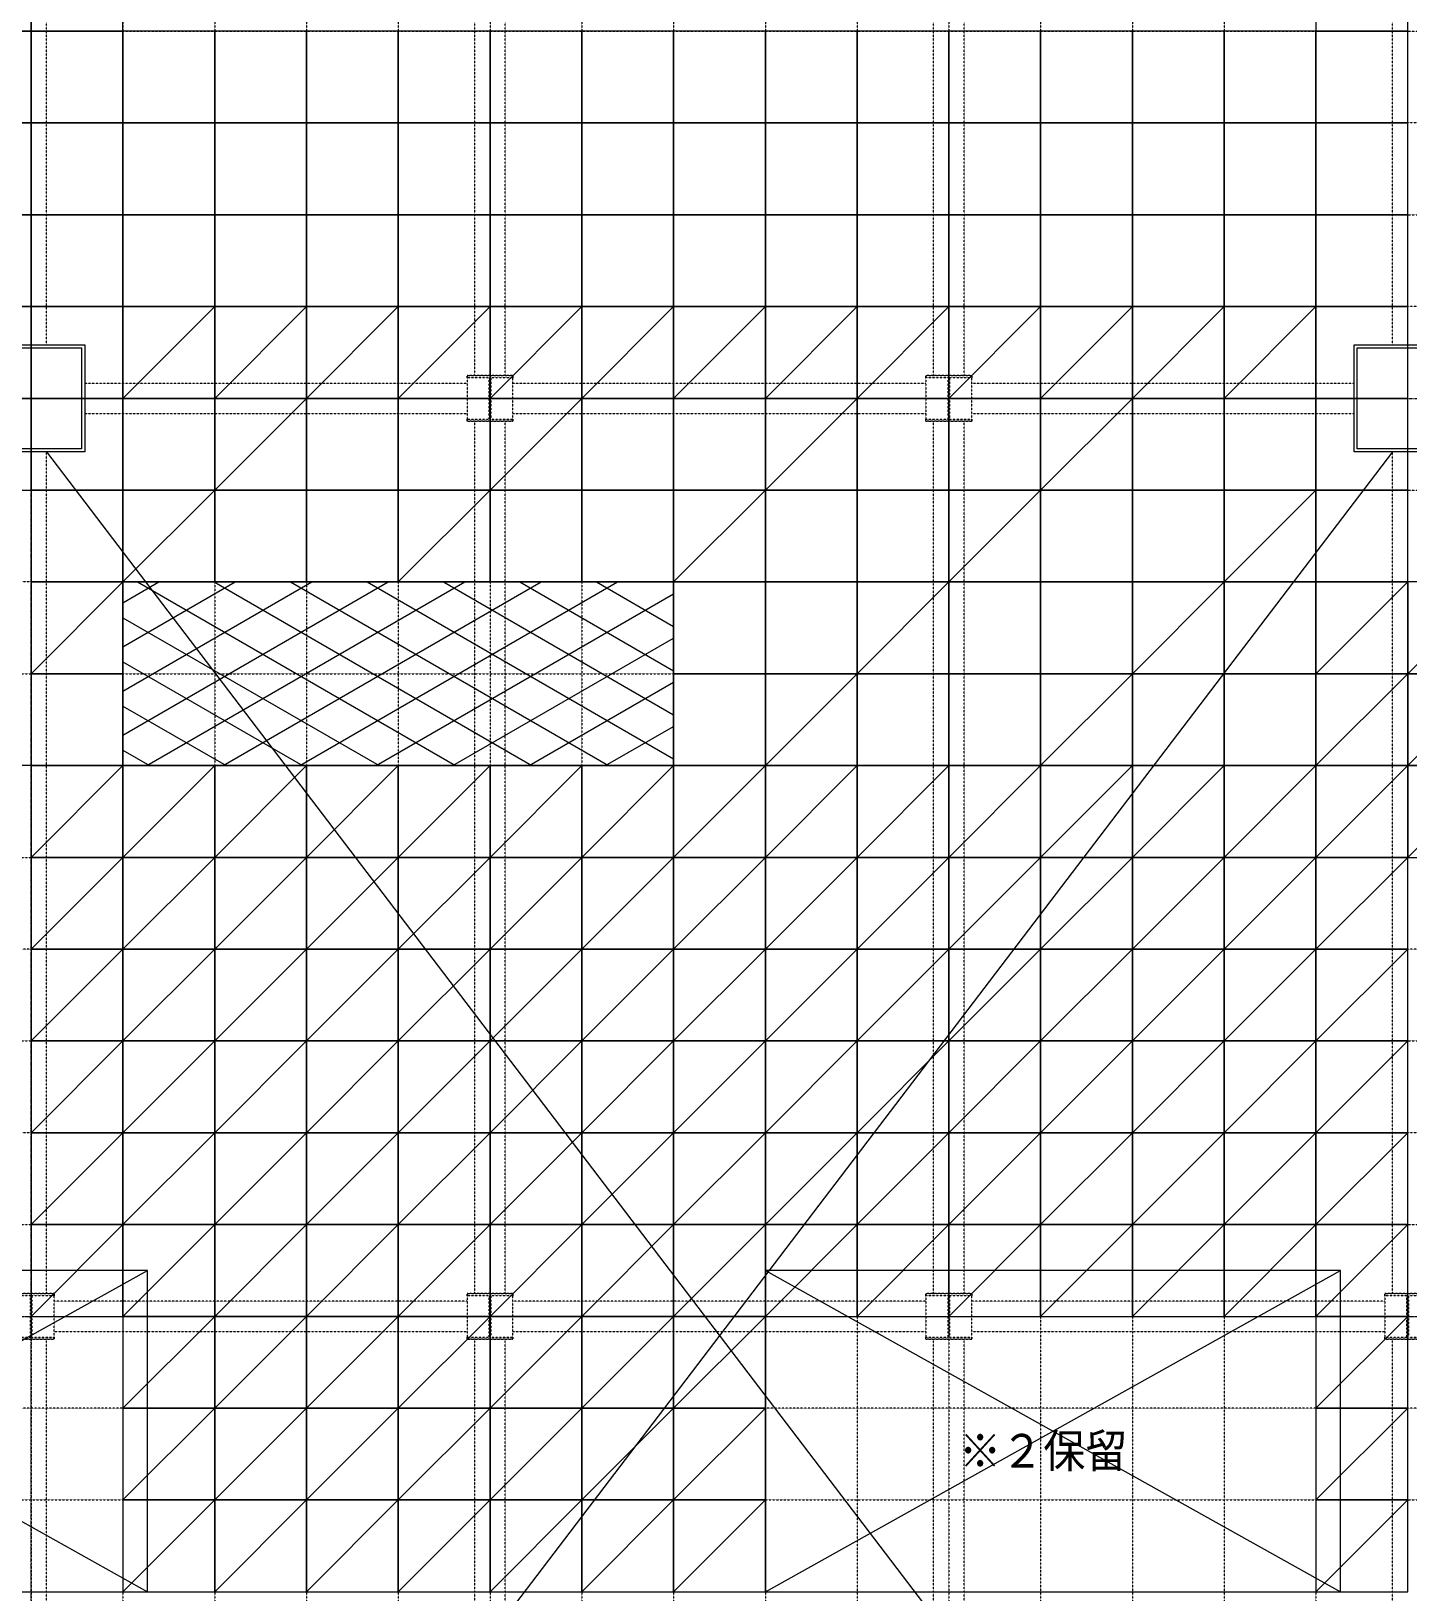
# Model space of a CAD drawing. Extents: x 73996 to 686888, y -9729 to 263202.
# Drawn here: x 462926 to 471926, y 191402 to 201602 of the extents above; entities that cross this region are included whole.
import ezdxf
from ezdxf.enums import TextEntityAlignment as Align

# ---------------------------------------------------------------- set-up
doc = ezdxf.new("R2010")
doc.units = 0
doc.header["$LTSCALE"] = 20
doc.linetypes.add('Data Center Layout_L20$0$CENTER', pattern=[2, 1.25, -0.25, 0.25, -0.25])
doc.linetypes.add('Data Center Layout_L20$0$DOTK1', pattern=[0.1, 0.05, -0.05])
for name, color, linetype, lineweight in [('Data Center Layout_L20$0$$ALDG', 252, 'Data Center Layout_L20$0$DOTK1', 0), ('Data Center Layout_L20$0$$ALDG-P', 252, 'Continuous', 0), ('Data Center Layout_L20$0$$AREA-RC', 252, 'Continuous', 0), ('Data Center Layout_L20$0$$OOBIKI', 252, 'Data Center Layout_L20$0$DOTK1', 0), ('Data Center Layout_L20$0$ARC', 252, 'Continuous', 0), ('Data Center Layout_L20$0$H-SIN', 252, 'Data Center Layout_L20$0$CENTER', 9), ('Data Center Layout_L20$0$HOJO1', 252, 'Continuous', 0)]:
    doc.layers.add(name, color=color, linetype=linetype, lineweight=lineweight)
doc.styles.add('Data Center Layout_L20$0$ROMS', font='ROMANS.shx', dxfattribs={"bigfont": 'bigfont.shx'})

# ---------------------------------------------------------------- blocks, each defined once
blk = doc.blocks.new('Data Center Layout_L20$0$BLANK')
blk.add_lwpolyline([(0, 0), (600, 0), (600, 600), (0, 600)], close=True)
blk = doc.blocks.new('Data Center Layout_L20$0$45%-AL-G')
blk.add_line((600, 600), (0, 0))
blk.add_lwpolyline([(0, 0), (600, 0), (600, 600), (0, 600)], close=True)
blk = doc.blocks.new('Data Center Layout_L20$0$A$C80dc7663')
at = {"layer": 'Data Center Layout_L20$0$$ALDG-P', "linetype": 'Data Center Layout_L20$0$DOTK1'}
h = blk.add_hatch(dxfattribs=at)
h.set_pattern_fill('EXP', color=256, scale=100, style=0)
h.set_pattern_definition([(30, (275940.24, 28654.4), (-125, 216.50635), []), (330, (275940.24, 28654.4), (125, 216.50635), [])])
h.paths.add_polyline_path([(505540.24, 163645.59), (509140.24, 163645.59), (509140.24, 164845.59), (505540.24, 164845.59)])
at = {"layer": 'Data Center Layout_L20$0$$ALDG'}
for p, q in [((504940.24, 183095.59), (504940.24, 166395.59)), ((505540.24, 183095.59), (505540.24, 148995.59)), ((506140.24, 183095.59), (506140.24, 148995.59)), ((506740.24, 183095.59), (506740.24, 148995.59)), ((507340.24, 183095.59), (507340.24, 148995.59)), ((507940.24, 183095.59), (507940.24, 148995.59)), ((508540.24, 183095.59), (508540.24, 148410.59)), ((509140.24, 183095.59), (509140.24, 148410.59)), ((509740.24, 183095.59), (509740.24, 148995.59)), ((510340.24, 183095.59), (510340.24, 148995.59)), ((510940.24, 183095.59), (510940.24, 148995.59)), ((511540.24, 183095.59), (511540.24, 148995.59)), ((512140.24, 183095.59), (512140.24, 148995.59)), ((512740.24, 183095.59), (512740.24, 148995.59)), ((513340.24, 183095.59), (513340.24, 148995.59)), ((334590.24, 168445.59), (531290.24, 168445.59)), ((531290.24, 167845.59), (334590.24, 167845.59)), ((334590.24, 167245.59), (531290.24, 167245.59)), ((531290.24, 166645.59), (334590.24, 166645.59)), ((505290.24, 166045.59), (513590.24, 166045.59)), ((504940.24, 165695.59), (504940.24, 148995.59)), ((334590.24, 165445.59), (531290.24, 165445.59)), ((531290.24, 164845.59), (334590.24, 164845.59)), ((334590.24, 164245.59), (531290.24, 164245.59)), ((531290.24, 163645.59), (334590.24, 163645.59)), ((334590.24, 163045.59), (531290.24, 163045.59)), ((531290.24, 162445.59), (334590.24, 162445.59)), ((334590.24, 161845.59), (531290.24, 161845.59)), ((531290.24, 161245.59), (334590.24, 161245.59)), ((334590.24, 160645.59), (531290.24, 160645.59)), ((334590.24, 160045.59), (531290.24, 160045.59)), ((531290.24, 159445.59), (334590.24, 159445.59)), ((334590.24, 158845.59), (531290.24, 158845.59))]:
    blk.add_line(p, q, dxfattribs=at)
at = {"layer": 'Data Center Layout_L20$0$$ALDG-P'}
for p, q in [((501940.24, 158245.59), (505700.24, 160345.59)), ((501940.24, 160345.59), (505700.24, 158245.59)), ((509740.24, 158245.59), (513500.24, 160345.59)), ((509740.24, 160345.59), (513500.24, 158245.59))]:
    blk.add_line(p, q, dxfattribs=at)
blk.add_lwpolyline([(495340.24, 165445.59), (496540.24, 165445.59), (496540.24, 166045.59), (504340.24, 166045.59), (504340.24, 165445.59), (505540.24, 165445.59), (505540.24, 166045.59), (513340.24, 166045.59), (513340.24, 163645.59), (509140.24, 163645.59), (509140.24, 164845.59), (505540.24, 164845.59), (505540.24, 163645.59), (499540.24, 163645.59), (499540.24, 157045.59), (469540.24, 157045.59)], dxfattribs=at)
at = {"layer": 'Data Center Layout_L20$0$$AREA-RC'}
for points in [[(501940.24, 158245.59), (505700.24, 158245.59), (505700.24, 160345.59), (501940.24, 160345.59)], [(509740.24, 158245.59), (513500.24, 158245.59), (513500.24, 160345.59), (509740.24, 160345.59)]]:
    blk.add_lwpolyline(points, close=True, dxfattribs=at)
at = {"layer": 'Data Center Layout_L20$0$$OOBIKI'}
for p, q in [((505040.24, 166395.59), (505040.24, 171895.59)), ((507840.24, 166195.59), (507840.24, 171895.59)), ((508040.24, 166195.59), (508040.24, 171895.59)), ((510840.24, 166195.59), (510840.24, 171895.59)), ((511040.24, 166195.59), (511040.24, 171895.59)), ((513840.24, 166395.59), (513840.24, 171895.59)), ((505290.24, 166145.59), (507790.24, 166145.59)), ((508090.24, 166145.59), (510790.24, 166145.59)), ((511090.24, 166145.59), (513590.24, 166145.59)), ((505290.24, 165945.59), (507790.24, 165945.59)), ((507840.24, 160195.59), (507840.24, 165895.59)), ((508040.24, 160195.59), (508040.24, 165895.59)), ((508090.24, 165945.59), (510790.24, 165945.59)), ((510840.24, 160195.59), (510840.24, 165895.59)), ((511040.24, 160195.59), (511040.24, 165895.59)), ((511090.24, 165945.59), (513590.24, 165945.59)), ((505040.24, 160195.59), (505040.24, 165695.59)), ((513840.24, 160195.59), (513840.24, 165695.59)), ((507790.24, 160145.59), (505090.24, 160145.59)), ((510790.24, 160145.59), (508090.24, 160145.59)), ((513790.24, 160145.59), (511090.24, 160145.59)), ((505090.24, 159945.59), (507790.24, 159945.59)), ((508090.24, 159945.59), (510790.24, 159945.59)), ((511090.24, 159945.59), (513790.24, 159945.59)), ((505040.24, 154195.59), (505040.24, 159895.59)), ((507840.24, 154195.59), (507840.24, 159895.59)), ((508040.24, 154195.59), (508040.24, 159895.59)), ((510840.24, 154195.59), (510840.24, 159895.59)), ((511040.24, 154195.59), (511040.24, 159895.59)), ((513840.24, 154195.59), (513840.24, 159895.59))]:
    blk.add_line(p, q, dxfattribs=at)
at = {"layer": 'Data Center Layout_L20$0$$OOBIKI', "linetype": 'Data Center Layout_L20$0$DOTK1'}
for points in [[(507790.24, 166195.59), (508090.24, 166195.59), (508090.24, 166180.59), (507945.24, 166180.59), (507945.24, 165910.59), (508090.24, 165910.59), (508090.24, 165895.59), (507790.24, 165895.59), (507790.24, 165910.59), (507935.24, 165910.59), (507935.24, 166180.59), (507790.24, 166180.59)], [(510790.24, 166195.59), (511090.24, 166195.59), (511090.24, 166180.59), (510945.24, 166180.59), (510945.24, 165910.59), (511090.24, 165910.59), (511090.24, 165895.59), (510790.24, 165895.59), (510790.24, 165910.59), (510935.24, 165910.59), (510935.24, 166180.59), (510790.24, 166180.59)], [(504790.24, 160195.59), (505090.24, 160195.59), (505090.24, 160180.59), (504945.24, 160180.59), (504945.24, 159910.59), (505090.24, 159910.59), (505090.24, 159895.59), (504790.24, 159895.59), (504790.24, 159910.59), (504935.24, 159910.59), (504935.24, 160180.59), (504790.24, 160180.59)], [(507790.24, 160195.59), (508090.24, 160195.59), (508090.24, 160180.59), (507945.24, 160180.59), (507945.24, 159910.59), (508090.24, 159910.59), (508090.24, 159895.59), (507790.24, 159895.59), (507790.24, 159910.59), (507935.24, 159910.59), (507935.24, 160180.59), (507790.24, 160180.59)], [(510790.24, 160195.59), (511090.24, 160195.59), (511090.24, 160180.59), (510945.24, 160180.59), (510945.24, 159910.59), (511090.24, 159910.59), (511090.24, 159895.59), (510790.24, 159895.59), (510790.24, 159910.59), (510935.24, 159910.59), (510935.24, 160180.59), (510790.24, 160180.59)], [(513790.24, 160195.59), (514090.24, 160195.59), (514090.24, 160180.59), (513945.24, 160180.59), (513945.24, 159910.59), (514090.24, 159910.59), (514090.24, 159895.59), (513790.24, 159895.59), (513790.24, 159910.59), (513935.24, 159910.59), (513935.24, 160180.59), (513790.24, 160180.59)]]:
    blk.add_lwpolyline(points, close=True, dxfattribs=at)
at = {"layer": 'Data Center Layout_L20$0$$OOBIKI'}
for points in [[(507790.24, 165895.59), (508090.24, 165895.59), (508090.24, 166195.59), (507790.24, 166195.59)], [(510790.24, 165895.59), (511090.24, 165895.59), (511090.24, 166195.59), (510790.24, 166195.59)], [(504790.24, 159895.59), (505090.24, 159895.59), (505090.24, 160195.59), (504790.24, 160195.59)], [(507790.24, 159895.59), (508090.24, 159895.59), (508090.24, 160195.59), (507790.24, 160195.59)], [(510790.24, 159895.59), (511090.24, 159895.59), (511090.24, 160195.59), (510790.24, 160195.59)], [(513790.24, 159895.59), (514090.24, 159895.59), (514090.24, 160195.59), (513790.24, 160195.59)]]:
    blk.add_lwpolyline(points, close=True, dxfattribs=at)
at = {"layer": 'Data Center Layout_L20$0$ARC'}
for points in [[(504590.24, 165695.59), (504590.24, 166395.59), (505290.24, 166395.59), (505290.24, 165695.59)], [(504610.24, 165715.59), (504610.24, 166375.59), (505270.24, 166375.59), (505270.24, 165715.59)], [(513590.24, 165695.59), (513590.24, 166395.59), (514290.24, 166395.59), (514290.24, 165695.59)], [(513610.24, 165715.59), (513610.24, 166375.59), (514270.24, 166375.59), (514270.24, 165715.59)], [(505540.24, 163645.59), (509140.24, 163645.59), (509140.24, 164845.59), (505540.24, 164845.59)]]:
    blk.add_lwpolyline(points, close=True, dxfattribs=at)
at = {"layer": 'Data Center Layout_L20$0$H-SIN'}
for p, q in [((504940.24, 124521.53), (504940.24, 230045.59)), ((294307.41, 166045.59), (588940.24, 166045.59)), ((294307.41, 160045.59), (588940.24, 160045.59))]:
    blk.add_line(p, q, dxfattribs=at)
at = {"layer": 'Data Center Layout_L20$0$HOJO1'}
for p, q in [((513840.24, 165695.59), (505040.24, 154145.59)), ((505040.24, 165695.59), (513840.24, 154145.59))]:
    blk.add_line(p, q, dxfattribs=at)
at = {"layer": 'Data Center Layout_L20$0$$ALDG-P'}
for name, p in [('Data Center Layout_L20$0$BLANK', (504340.24, 168445.59)), ('Data Center Layout_L20$0$BLANK', (504940.24, 168445.59)), ('Data Center Layout_L20$0$BLANK', (513340.24, 168445.59)), ('Data Center Layout_L20$0$BLANK', (504340.24, 167845.59)), ('Data Center Layout_L20$0$BLANK', (504940.24, 167845.59)), ('Data Center Layout_L20$0$BLANK', (505540.24, 167845.59)), ('Data Center Layout_L20$0$BLANK', (506140.24, 167845.59)), ('Data Center Layout_L20$0$BLANK', (506740.24, 167845.59)), ('Data Center Layout_L20$0$BLANK', (507340.24, 167845.59)), ('Data Center Layout_L20$0$BLANK', (507940.24, 167845.59)), ('Data Center Layout_L20$0$BLANK', (508540.24, 167845.59)), ('Data Center Layout_L20$0$BLANK', (509140.24, 167845.59)), ('Data Center Layout_L20$0$BLANK', (509740.24, 167845.59)), ('Data Center Layout_L20$0$BLANK', (510340.24, 167845.59)), ('Data Center Layout_L20$0$BLANK', (510940.24, 167845.59)), ('Data Center Layout_L20$0$BLANK', (511540.24, 167845.59)), ('Data Center Layout_L20$0$BLANK', (512140.24, 167845.59)), ('Data Center Layout_L20$0$BLANK', (512740.24, 167845.59)), ('Data Center Layout_L20$0$BLANK', (513340.24, 167845.59)), ('Data Center Layout_L20$0$BLANK', (504340.24, 167245.59)), ('Data Center Layout_L20$0$BLANK', (504940.24, 167245.59)), ('Data Center Layout_L20$0$BLANK', (505540.24, 167245.59)), ('Data Center Layout_L20$0$BLANK', (506140.24, 167245.59)), ('Data Center Layout_L20$0$BLANK', (506740.24, 167245.59)), ('Data Center Layout_L20$0$BLANK', (507340.24, 167245.59)), ('Data Center Layout_L20$0$BLANK', (507940.24, 167245.59)), ('Data Center Layout_L20$0$BLANK', (508540.24, 167245.59)), ('Data Center Layout_L20$0$BLANK', (509140.24, 167245.59)), ('Data Center Layout_L20$0$BLANK', (509740.24, 167245.59)), ('Data Center Layout_L20$0$BLANK', (510340.24, 167245.59)), ('Data Center Layout_L20$0$BLANK', (510940.24, 167245.59)), ('Data Center Layout_L20$0$BLANK', (511540.24, 167245.59)), ('Data Center Layout_L20$0$BLANK', (512140.24, 167245.59)), ('Data Center Layout_L20$0$BLANK', (512740.24, 167245.59)), ('Data Center Layout_L20$0$BLANK', (513340.24, 167245.59)), ('Data Center Layout_L20$0$BLANK', (504340.24, 166645.59)), ('Data Center Layout_L20$0$BLANK', (504940.24, 166645.59)), ('Data Center Layout_L20$0$BLANK', (505540.24, 166645.59)), ('Data Center Layout_L20$0$BLANK', (506140.24, 166645.59)), ('Data Center Layout_L20$0$BLANK', (506740.24, 166645.59)), ('Data Center Layout_L20$0$BLANK', (507340.24, 166645.59)), ('Data Center Layout_L20$0$BLANK', (507940.24, 166645.59)), ('Data Center Layout_L20$0$BLANK', (508540.24, 166645.59)), ('Data Center Layout_L20$0$BLANK', (509140.24, 166645.59)), ('Data Center Layout_L20$0$BLANK', (509740.24, 166645.59)), ('Data Center Layout_L20$0$BLANK', (510340.24, 166645.59)), ('Data Center Layout_L20$0$BLANK', (510940.24, 166645.59)), ('Data Center Layout_L20$0$BLANK', (511540.24, 166645.59)), ('Data Center Layout_L20$0$BLANK', (512140.24, 166645.59)), ('Data Center Layout_L20$0$BLANK', (512740.24, 166645.59)), ('Data Center Layout_L20$0$BLANK', (513340.24, 166645.59)), ('Data Center Layout_L20$0$BLANK', (504340.24, 166045.59)), ('Data Center Layout_L20$0$BLANK', (504940.24, 166045.59)), ('Data Center Layout_L20$0$45%-AL-G', (505540.24, 166045.59)), ('Data Center Layout_L20$0$45%-AL-G', (506140.24, 166045.59)), ('Data Center Layout_L20$0$45%-AL-G', (506740.24, 166045.59)), ('Data Center Layout_L20$0$45%-AL-G', (507340.24, 166045.59)), ('Data Center Layout_L20$0$45%-AL-G', (507940.24, 166045.59)), ('Data Center Layout_L20$0$45%-AL-G', (508540.24, 166045.59)), ('Data Center Layout_L20$0$45%-AL-G', (509140.24, 166045.59)), ('Data Center Layout_L20$0$45%-AL-G', (509740.24, 166045.59)), ('Data Center Layout_L20$0$45%-AL-G', (510340.24, 166045.59)), ('Data Center Layout_L20$0$45%-AL-G', (510940.24, 166045.59)), ('Data Center Layout_L20$0$45%-AL-G', (511540.24, 166045.59)), ('Data Center Layout_L20$0$45%-AL-G', (512140.24, 166045.59)), ('Data Center Layout_L20$0$45%-AL-G', (512740.24, 166045.59)), ('Data Center Layout_L20$0$BLANK', (513340.24, 166045.59)), ('Data Center Layout_L20$0$BLANK', (504340.24, 165445.59)), ('Data Center Layout_L20$0$BLANK', (504940.24, 165445.59)), ('Data Center Layout_L20$0$BLANK', (505540.24, 165445.59)), ('Data Center Layout_L20$0$45%-AL-G', (506140.24, 165445.59)), ('Data Center Layout_L20$0$BLANK', (506740.24, 165445.59)), ('Data Center Layout_L20$0$BLANK', (507340.24, 165445.59)), ('Data Center Layout_L20$0$45%-AL-G', (507940.24, 165445.59)), ('Data Center Layout_L20$0$BLANK', (508540.24, 165445.59)), ('Data Center Layout_L20$0$BLANK', (509140.24, 165445.59)), ('Data Center Layout_L20$0$45%-AL-G', (509740.24, 165445.59)), ('Data Center Layout_L20$0$BLANK', (510340.24, 165445.59)), ('Data Center Layout_L20$0$BLANK', (510940.24, 165445.59)), ('Data Center Layout_L20$0$45%-AL-G', (511540.24, 165445.59)), ('Data Center Layout_L20$0$BLANK', (512140.24, 165445.59)), ('Data Center Layout_L20$0$BLANK', (512740.24, 165445.59)), ('Data Center Layout_L20$0$BLANK', (513340.24, 165445.59)), ('Data Center Layout_L20$0$BLANK', (504940.24, 164845.59)), ('Data Center Layout_L20$0$45%-AL-G', (505540.24, 164845.59)), ('Data Center Layout_L20$0$BLANK', (506140.24, 164845.59)), ('Data Center Layout_L20$0$BLANK', (506740.24, 164845.59)), ('Data Center Layout_L20$0$45%-AL-G', (507340.24, 164845.59)), ('Data Center Layout_L20$0$BLANK', (507940.24, 164845.59)), ('Data Center Layout_L20$0$BLANK', (508540.24, 164845.59)), ('Data Center Layout_L20$0$45%-AL-G', (509140.24, 164845.59)), ('Data Center Layout_L20$0$BLANK', (509740.24, 164845.59)), ('Data Center Layout_L20$0$BLANK', (510340.24, 164845.59)), ('Data Center Layout_L20$0$45%-AL-G', (510940.24, 164845.59)), ('Data Center Layout_L20$0$BLANK', (511540.24, 164845.59)), ('Data Center Layout_L20$0$BLANK', (512140.24, 164845.59)), ('Data Center Layout_L20$0$45%-AL-G', (512740.24, 164845.59)), ('Data Center Layout_L20$0$BLANK', (513340.24, 164845.59)), ('Data Center Layout_L20$0$45%-AL-G', (504940.24, 164245.59)), ('Data Center Layout_L20$0$BLANK', (509140.24, 164245.59)), ('Data Center Layout_L20$0$BLANK', (509740.24, 164245.59)), ('Data Center Layout_L20$0$45%-AL-G', (510340.24, 164245.59)), ('Data Center Layout_L20$0$BLANK', (510940.24, 164245.59)), ('Data Center Layout_L20$0$BLANK', (511540.24, 164245.59)), ('Data Center Layout_L20$0$45%-AL-G', (512140.24, 164245.59)), ('Data Center Layout_L20$0$BLANK', (512740.24, 164245.59)), ('Data Center Layout_L20$0$45%-AL-G', (513340.24, 164245.59)), ('Data Center Layout_L20$0$45%-AL-G', (513940.24, 164245.59)), ('Data Center Layout_L20$0$BLANK', (504940.24, 163645.59)), ('Data Center Layout_L20$0$BLANK', (509140.24, 163645.59)), ('Data Center Layout_L20$0$45%-AL-G', (509740.24, 163645.59)), ('Data Center Layout_L20$0$BLANK', (510340.24, 163645.59)), ('Data Center Layout_L20$0$BLANK', (510940.24, 163645.59)), ('Data Center Layout_L20$0$45%-AL-G', (511540.24, 163645.59)), ('Data Center Layout_L20$0$BLANK', (512140.24, 163645.59)), ('Data Center Layout_L20$0$BLANK', (512740.24, 163645.59)), ('Data Center Layout_L20$0$45%-AL-G', (513340.24, 163645.59)), ('Data Center Layout_L20$0$45%-AL-G', (513940.24, 163645.59)), ('Data Center Layout_L20$0$45%-AL-G', (504940.24, 163045.59)), ('Data Center Layout_L20$0$45%-AL-G', (505540.24, 163045.59)), ('Data Center Layout_L20$0$45%-AL-G', (506140.24, 163045.59)), ('Data Center Layout_L20$0$45%-AL-G', (506740.24, 163045.59)), ('Data Center Layout_L20$0$45%-AL-G', (507340.24, 163045.59)), ('Data Center Layout_L20$0$45%-AL-G', (507940.24, 163045.59)), ('Data Center Layout_L20$0$45%-AL-G', (508540.24, 163045.59)), ('Data Center Layout_L20$0$45%-AL-G', (509140.24, 163045.59)), ('Data Center Layout_L20$0$45%-AL-G', (509740.24, 163045.59)), ('Data Center Layout_L20$0$45%-AL-G', (510340.24, 163045.59)), ('Data Center Layout_L20$0$45%-AL-G', (510940.24, 163045.59)), ('Data Center Layout_L20$0$45%-AL-G', (511540.24, 163045.59)), ('Data Center Layout_L20$0$45%-AL-G', (512140.24, 163045.59)), ('Data Center Layout_L20$0$45%-AL-G', (512740.24, 163045.59)), ('Data Center Layout_L20$0$45%-AL-G', (513340.24, 163045.59)), ('Data Center Layout_L20$0$45%-AL-G', (513940.24, 163045.59)), ('Data Center Layout_L20$0$45%-AL-G', (504940.24, 162445.59)), ('Data Center Layout_L20$0$45%-AL-G', (505540.24, 162445.59)), ('Data Center Layout_L20$0$45%-AL-G', (506140.24, 162445.59)), ('Data Center Layout_L20$0$45%-AL-G', (506740.24, 162445.59)), ('Data Center Layout_L20$0$45%-AL-G', (507340.24, 162445.59)), ('Data Center Layout_L20$0$45%-AL-G', (507940.24, 162445.59)), ('Data Center Layout_L20$0$45%-AL-G', (508540.24, 162445.59)), ('Data Center Layout_L20$0$45%-AL-G', (509140.24, 162445.59)), ('Data Center Layout_L20$0$45%-AL-G', (509740.24, 162445.59)), ('Data Center Layout_L20$0$45%-AL-G', (510340.24, 162445.59)), ('Data Center Layout_L20$0$45%-AL-G', (510940.24, 162445.59)), ('Data Center Layout_L20$0$45%-AL-G', (511540.24, 162445.59)), ('Data Center Layout_L20$0$45%-AL-G', (512140.24, 162445.59)), ('Data Center Layout_L20$0$45%-AL-G', (512740.24, 162445.59)), ('Data Center Layout_L20$0$45%-AL-G', (513340.24, 162445.59)), ('Data Center Layout_L20$0$45%-AL-G', (504940.24, 161845.59)), ('Data Center Layout_L20$0$45%-AL-G', (505540.24, 161845.59)), ('Data Center Layout_L20$0$45%-AL-G', (506140.24, 161845.59)), ('Data Center Layout_L20$0$45%-AL-G', (506740.24, 161845.59)), ('Data Center Layout_L20$0$45%-AL-G', (507340.24, 161845.59)), ('Data Center Layout_L20$0$45%-AL-G', (507940.24, 161845.59)), ('Data Center Layout_L20$0$45%-AL-G', (508540.24, 161845.59)), ('Data Center Layout_L20$0$45%-AL-G', (509140.24, 161845.59)), ('Data Center Layout_L20$0$45%-AL-G', (509740.24, 161845.59)), ('Data Center Layout_L20$0$45%-AL-G', (510340.24, 161845.59)), ('Data Center Layout_L20$0$45%-AL-G', (510940.24, 161845.59)), ('Data Center Layout_L20$0$45%-AL-G', (511540.24, 161845.59)), ('Data Center Layout_L20$0$45%-AL-G', (512140.24, 161845.59)), ('Data Center Layout_L20$0$45%-AL-G', (512740.24, 161845.59)), ('Data Center Layout_L20$0$45%-AL-G', (513340.24, 161845.59)), ('Data Center Layout_L20$0$45%-AL-G', (504940.24, 161245.59)), ('Data Center Layout_L20$0$45%-AL-G', (505540.24, 161245.59)), ('Data Center Layout_L20$0$45%-AL-G', (506140.24, 161245.59)), ('Data Center Layout_L20$0$45%-AL-G', (506740.24, 161245.59)), ('Data Center Layout_L20$0$45%-AL-G', (507340.24, 161245.59)), ('Data Center Layout_L20$0$45%-AL-G', (507940.24, 161245.59)), ('Data Center Layout_L20$0$45%-AL-G', (508540.24, 161245.59)), ('Data Center Layout_L20$0$45%-AL-G', (509140.24, 161245.59)), ('Data Center Layout_L20$0$45%-AL-G', (509740.24, 161245.59)), ('Data Center Layout_L20$0$45%-AL-G', (510340.24, 161245.59)), ('Data Center Layout_L20$0$45%-AL-G', (510940.24, 161245.59)), ('Data Center Layout_L20$0$45%-AL-G', (511540.24, 161245.59)), ('Data Center Layout_L20$0$45%-AL-G', (512140.24, 161245.59)), ('Data Center Layout_L20$0$45%-AL-G', (512740.24, 161245.59)), ('Data Center Layout_L20$0$45%-AL-G', (513340.24, 161245.59)), ('Data Center Layout_L20$0$45%-AL-G', (504940.24, 160645.59)), ('Data Center Layout_L20$0$45%-AL-G', (505540.24, 160645.59)), ('Data Center Layout_L20$0$45%-AL-G', (506140.24, 160645.59)), ('Data Center Layout_L20$0$45%-AL-G', (506740.24, 160645.59)), ('Data Center Layout_L20$0$45%-AL-G', (507340.24, 160645.59)), ('Data Center Layout_L20$0$45%-AL-G', (507940.24, 160645.59)), ('Data Center Layout_L20$0$45%-AL-G', (508540.24, 160645.59)), ('Data Center Layout_L20$0$45%-AL-G', (509140.24, 160645.59)), ('Data Center Layout_L20$0$45%-AL-G', (509740.24, 160645.59)), ('Data Center Layout_L20$0$45%-AL-G', (510340.24, 160645.59)), ('Data Center Layout_L20$0$45%-AL-G', (510940.24, 160645.59)), ('Data Center Layout_L20$0$45%-AL-G', (511540.24, 160645.59)), ('Data Center Layout_L20$0$45%-AL-G', (512140.24, 160645.59)), ('Data Center Layout_L20$0$45%-AL-G', (512740.24, 160645.59)), ('Data Center Layout_L20$0$45%-AL-G', (513340.24, 160645.59)), ('Data Center Layout_L20$0$45%-AL-G', (504940.24, 160045.59)), ('Data Center Layout_L20$0$45%-AL-G', (505540.24, 160045.59)), ('Data Center Layout_L20$0$45%-AL-G', (506140.24, 160045.59)), ('Data Center Layout_L20$0$45%-AL-G', (506740.24, 160045.59)), ('Data Center Layout_L20$0$45%-AL-G', (507340.24, 160045.59)), ('Data Center Layout_L20$0$45%-AL-G', (507940.24, 160045.59)), ('Data Center Layout_L20$0$45%-AL-G', (508540.24, 160045.59)), ('Data Center Layout_L20$0$45%-AL-G', (509140.24, 160045.59)), ('Data Center Layout_L20$0$45%-AL-G', (509740.24, 160045.59)), ('Data Center Layout_L20$0$45%-AL-G', (510340.24, 160045.59)), ('Data Center Layout_L20$0$45%-AL-G', (510940.24, 160045.59)), ('Data Center Layout_L20$0$45%-AL-G', (511540.24, 160045.59)), ('Data Center Layout_L20$0$45%-AL-G', (512140.24, 160045.59)), ('Data Center Layout_L20$0$45%-AL-G', (512740.24, 160045.59)), ('Data Center Layout_L20$0$45%-AL-G', (513340.24, 160045.59)), ('Data Center Layout_L20$0$45%-AL-G', (505540.24, 159445.59)), ('Data Center Layout_L20$0$45%-AL-G', (506140.24, 159445.59)), ('Data Center Layout_L20$0$45%-AL-G', (506740.24, 159445.59)), ('Data Center Layout_L20$0$45%-AL-G', (507340.24, 159445.59)), ('Data Center Layout_L20$0$45%-AL-G', (507940.24, 159445.59)), ('Data Center Layout_L20$0$45%-AL-G', (508540.24, 159445.59)), ('Data Center Layout_L20$0$45%-AL-G', (509140.24, 159445.59)), ('Data Center Layout_L20$0$45%-AL-G', (513340.24, 159445.59)), ('Data Center Layout_L20$0$45%-AL-G', (505540.24, 158845.59)), ('Data Center Layout_L20$0$45%-AL-G', (506140.24, 158845.59)), ('Data Center Layout_L20$0$45%-AL-G', (506740.24, 158845.59)), ('Data Center Layout_L20$0$45%-AL-G', (507340.24, 158845.59)), ('Data Center Layout_L20$0$45%-AL-G', (507940.24, 158845.59)), ('Data Center Layout_L20$0$45%-AL-G', (508540.24, 158845.59)), ('Data Center Layout_L20$0$45%-AL-G', (509140.24, 158845.59)), ('Data Center Layout_L20$0$45%-AL-G', (513340.24, 158845.59)), ('Data Center Layout_L20$0$45%-AL-G', (505540.24, 158245.59)), ('Data Center Layout_L20$0$45%-AL-G', (506140.24, 158245.59)), ('Data Center Layout_L20$0$45%-AL-G', (506740.24, 158245.59)), ('Data Center Layout_L20$0$45%-AL-G', (507340.24, 158245.59)), ('Data Center Layout_L20$0$45%-AL-G', (507940.24, 158245.59)), ('Data Center Layout_L20$0$45%-AL-G', (508540.24, 158245.59)), ('Data Center Layout_L20$0$45%-AL-G', (509140.24, 158245.59)), ('Data Center Layout_L20$0$45%-AL-G', (513340.24, 158245.59))]:
    blk.add_blockref(name, p, dxfattribs=at)
at = {"layer": 'Data Center Layout_L20$0$$ALDG-P', "style": 'Data Center Layout_L20$0$ROMS'}
blk.add_text('※２保留', height=250, dxfattribs=at).set_placement((511557.29, 159157.85), align=Align.MIDDLE_CENTER)
blk = doc.blocks.new('Data Center Layout_L20')
blk.add_blockref('Data Center Layout_L20$0$A$C80dc7663', (-42015, 33157))

msp = doc.modelspace()

# ---------------------------------------------------------------- block references
msp.add_blockref('Data Center Layout_L20', (0, 0))

doc.saveas('drawing.dxf')
